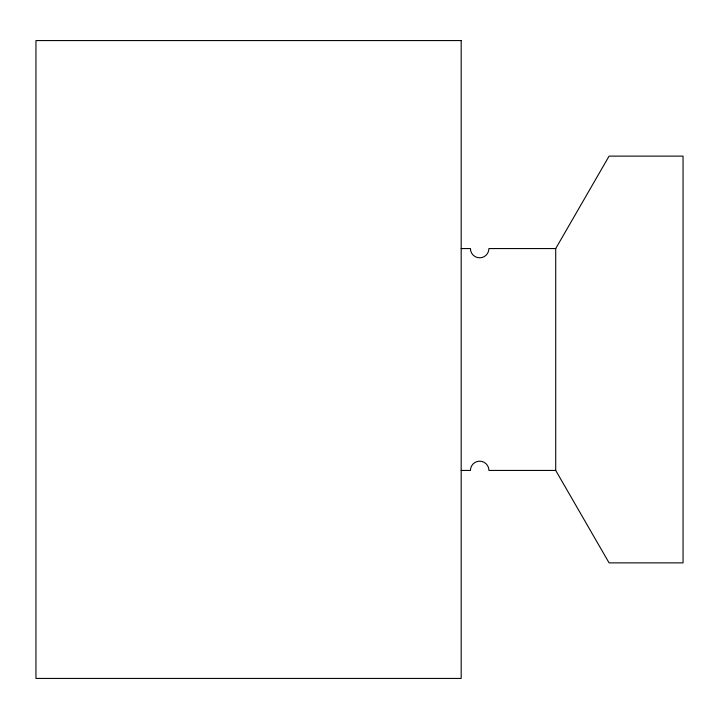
<?xml version="1.0" encoding="UTF-8"?>
<svg xmlns="http://www.w3.org/2000/svg" width="719" height="719" viewBox="0 0 719 719"><rect width="100%" height="100%" fill="white"/><g stroke="black" fill="none" stroke-linecap="round" stroke-linejoin="round"><path stroke-width="1.08" d="M555.715 248.567L609.092 156.122L683.05 156.122L683.05 562.878L609.092 562.878L555.715 470.433L555.715 248.567L488.92 248.567A9.248 9.248 0 0 1 479.672 257.815A9.248 9.248 0 0 1 470.433 248.567L461.185 248.567M461.185 470.433L470.433 470.433A9.248 9.248 0 0 1 479.672 461.185A9.248 9.248 0 0 1 488.92 470.433L555.715 470.433M461.185 40.57L35.95 40.57L35.95 678.43L461.185 678.43L461.185 40.57"/></g></svg>
